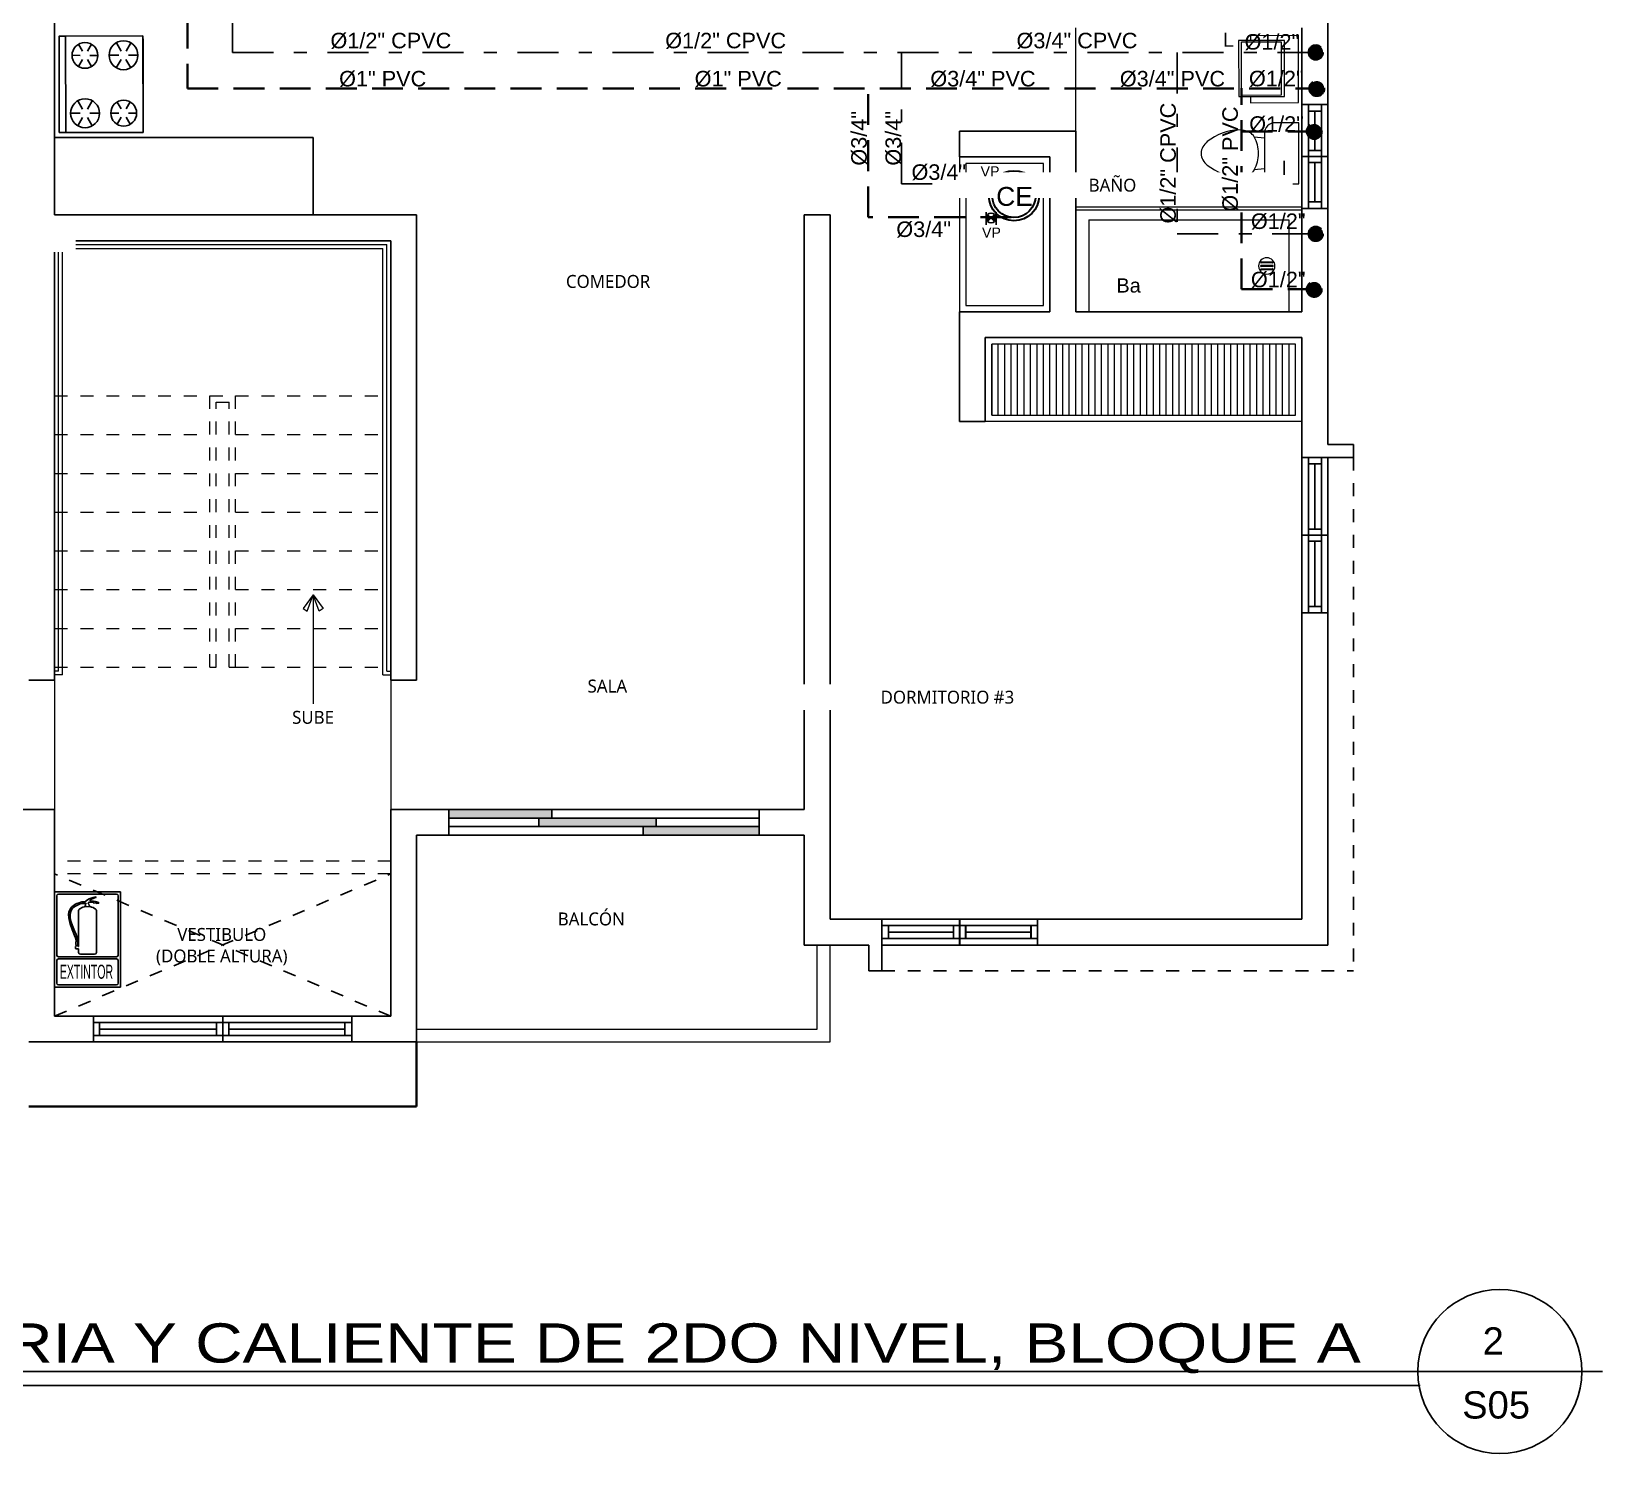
# Model space of a CAD drawing. Header units: feet. Extents: x 1019 to 2236, y -546 to 122.
# Drawn here: x 1095.86 to 1108.01, y -123.04 to -112.03 of the extents above; entities that cross this region are included whole.
import ezdxf
from ezdxf.enums import TextEntityAlignment as Align

# ---------------------------------------------------------------- set-up
doc = ezdxf.new("R2010")
doc.units = ezdxf.units.FT
doc.header["$LTSCALE"] = 0.05
doc.header["$MEASUREMENT"] = 0
for name, pattern in [('CONTINUA', [0]), ('DASHDOT', [25.4, 12.7, -6.35, 0, -6.35]), ('DASHED2', [0.375, 0.25, -0.125]), ('HIDDEN', [9.525, 6.35, -3.175])]:
    doc.linetypes.add(name, pattern=pattern)
for name, color, linetype, lineweight in [('A-GENM', 8, 'Continuous', 9), ('A-WALL', 7, 'Continuous', 25), ('AGUA POTABLE', 5, 'HIDDEN', 35), ('AGUAFRIA', 5, 'HIDDEN', 30), ('closet', 8, 'Continuous', 5), ('COCINA', 8, 'Continuous', 25), ('escalera', 8, 'DASHED2', 0), ('FURN', 8, 'Continuous', 9), ('I-FURN', 8, 'Continuous', 0), ('MB', 8, 'Continuous', 20), ('P-SANR-FIXT', 8, 'Continuous', 9)]:
    doc.layers.add(name, color=color, linetype=linetype, lineweight=lineweight)
for name, color, linetype in [('AGUA_CALIENTE', 1, 'DASHDOT'), ('ANNDTOBJ', 2, 'Continuous'), ('MUEBLES', 8, 'Continuous'), ('PERT-VENT', 8, 'Continuous'), ('PISO', 8, 'Continuous'), ('textos', 7, 'Continuous'), ('TEXXT', 2, 'Continuous'), ('TXT', 2, 'Continuous'), ('VUELO', 8, 'HIDDEN')]:
    doc.layers.add(name, color=color, linetype=linetype)
doc.styles.add('ads', font='trebuc.ttf', dxfattribs={"height": 0.14})
doc.styles.add('COMIN Simb Señalizacion', font='')
doc.styles.add('DAMIAN', font='arial.ttf', dxfattribs={"height": 0.12})
doc.styles.get('COMIN Simb Señalizacion').set_extended_font_data('Humanst521 BT')

# ---------------------------------------------------------------- blocks, each defined once
blk = doc.blocks.new('A$C285A50AC')
at = {"layer": 'MUEBLES'}
for p, q in [((0.001, 0.69, -0.889), (0, 0.029, -0.889)), ((0.001, 0.69), (0.001, 0.639)), ((0.763, 0.688), (0.001, 0.69)), ((0.763, 0.688, -0.889), (0.001, 0.69, -0.889)), ((0.001, 0.639), (0.763, 0.637)), ((0.762, 0.028, -0.889), (0.763, 0.688, -0.889)), ((0.763, 0.637), (0.763, 0.688)), ((0, 0.029, -0.889), (0.762, 0.028, -0.889))]:
    blk.add_line(p, q, dxfattribs=at)
at = {"layer": 'MUEBLES', "color": 8}
for p, q in [((0.12, 0.505, 0.003), (0.054, 0.543, 0.003)), ((0.153, 0.524, 0.003), (0.153, 0.6, 0.003)), ((0.186, 0.505, 0.003), (0.252, 0.543, 0.003)), ((0.577, 0.504, 0.003), (0.523, 0.536, 0.003)), ((0.61, 0.523, 0.003), (0.611, 0.587, 0.003)), ((0.643, 0.504, 0.003), (0.698, 0.536, 0.003)), ((0.12, 0.467, 0.003), (0.054, 0.429, 0.003)), ((0.153, 0.448, 0.003), (0.153, 0.372, 0.003)), ((0.186, 0.467, 0.003), (0.252, 0.429, 0.003)), ((0.577, 0.466, 0.003), (0.522, 0.435, 0.003)), ((0.61, 0.447, 0.003), (0.61, 0.384, 0.003)), ((0.643, 0.466, 0.003), (0.698, 0.434, 0.003)), ((0.153, 0.219, 0.003), (0.153, 0.283, 0.003)), ((0.61, 0.219, 0.003), (0.61, 0.295, 0.003)), ((0.12, 0.2, 0.003), (0.065, 0.232, 0.003)), ((0.12, 0.162, 0.003), (0.065, 0.131, 0.003)), ((0.153, 0.143, 0.003), (0.152, 0.08, 0.003)), ((0.186, 0.2, 0.003), (0.241, 0.232, 0.003)), ((0.186, 0.162, 0.003), (0.241, 0.13, 0.003)), ((0.577, 0.2, 0.003), (0.511, 0.238, 0.003)), ((0.577, 0.162, 0.003), (0.511, 0.124, 0.003)), ((0.61, 0.142, 0.003), (0.61, 0.066, 0.003)), ((0.643, 0.199, 0.003), (0.709, 0.237, 0.003)), ((0.643, 0.161, 0.003), (0.709, 0.123, 0.003))]:
    blk.add_line(p, q, dxfattribs=at)
at = {"layer": 'MUEBLES', "extrusion": (-0.001805, -0.999998, 0)}
for p, q in [((0.063, 0.027, -0.622), (0.698, 0.025, -0.622)), ((0.063, 0.027, -0.102), (0.698, 0.025, -0.102))]:
    blk.add_line(p, q, dxfattribs=at)
at = {"layer": 'MUEBLES'}
for centre, radius in [((0.153, 0.486, 0.003), 0.114), ((0.61, 0.485, 0.003), 0.102), ((0.153, 0.181, 0.003), 0.102), ((0.61, 0.181, 0.003), 0.114)]:
    blk.add_circle(centre, radius, dxfattribs=at)
at = {"layer": 'MUEBLES', "color": 8, "extrusion": (-0.001805, -0.999998, 0)}
for centre in [(0.089, -0.038, -0.027), (0.216, -0.038, -0.027), (0.381, -0.038, -0.027), (0.546, -0.038, -0.027), (0.673, -0.038, -0.027)]:
    blk.add_circle(centre, 0.0254, dxfattribs=at)
at = {"layer": 'MUEBLES'}
for points in [[(0, 0.029), (0.001, 0.639), (0.763, 0.637), (0.762, 0.028)], [(0.001, 0.69, 0.254), (0.001, 0.639, 0.254), (0.763, 0.637, 0.254), (0.763, 0.688, 0.254)]]:
    blk.add_3dface(points, dxfattribs=at)
at = {"layer": 'MUEBLES', "color": 8}
for points in [[(0.025, 0.027, -0.076), (0.025, 0.027, -0.533), (0.737, 0.025, -0.533), (0.737, 0.025, -0.076)], [(0.025, 0.027, -0.597), (0.025, 0.027, -0.851), (0.737, 0.025, -0.851), (0.737, 0.025, -0.597)]]:
    blk.add_3dface(points, dxfattribs=at)
blk = doc.blocks.new('bath_sink_6127 - bath_sink_6127-V2-Nivel 1')
at = {"layer": 'I-FURN'}
for p, q in [((0.293, 0.297), (-0.127, 0.297)), ((-0.127, 0.297), (-0.127, -0.29)), ((0.293, 0.244), (0.293, 0.297)), ((0.395, 0.244), (-0.005, 0.244)), ((-0.005, 0.244), (-0.005, -0.245)), ((0.025, -0.234), (0.025, 0.233)), ((0.025, 0.233), (0.369, 0.233)), ((0.369, 0.233), (0.369, -0.234)), ((0.395, -0.245), (0.395, 0.244)), ((-0.005, -0.245), (0.395, -0.245)), ((0.369, -0.234), (0.025, -0.234)), ((0.293, -0.29), (0.293, -0.245)), ((0.293, -0.29), (-0.127, -0.29))]:
    blk.add_line(p, q, dxfattribs=at)
blk = doc.blocks.new('Toilet_-_Tank_-_3D_4840 - 17_ High_ Seat Not Visible-536545-Nivel 1')
at = {"layer": 'P-SANR-FIXT'}
for p, q in [((0.248, 0.489), (-0.248, 0.489)), ((-0.248, 0.489), (-0.248, 0.298)), ((0.248, 0.298), (0.248, 0.489)), ((-0.159, 0.21), (-0.123, 0.21)), ((-0.123, 0.21), (-0.132, 0.127)), ((-0.123, 0.21), (0.123, 0.21)), ((0.132, 0.127), (0.123, 0.21)), ((0.123, 0.21), (0.159, 0.21))]:
    blk.add_line(p, q, dxfattribs=at)
for centre, radius, start, end in [((-0.159, 0.298), 0.0889, 180, 270), ((0.159, 0.298), 0.0889, 270, 360), ((0, -0.104), 0.266, 90.1019, 119.8981), ((0, -0.104), 0.266, 60.1019, 89.8981), ((-0.023, 0.008), 0.167, 151.0596, 182.709), ((-0.083, 0.041), 0.0995, 119.8981, 151.0596), ((0.083, 0.041), 0.0995, 28.9404, 60.1019), ((0.023, 0.008), 0.167, 357.291, 28.9404), ((0.25, 0.021), 0.441, 182.709, 218.5058), ((-0.25, 0.021), 0.441, 321.4942, 357.291), ((0.011, -0.169), 0.136, 218.5058, 265.219), ((-0.011, -0.169), 0.136, 274.781, 321.4942)]:
    blk.add_arc(centre, radius, start, end, dxfattribs=at)
blk = doc.blocks.new('A$C6DF15AF1')
for points in [[(0.796, 0.067), (1.703, 0.067), (1.703, 0.133), (0.796, 0.133)], [(1.603, 0.133), (2.4, 0.133), (2.4, 0.2), (1.603, 0.2)], [(0, 0), (0.896, 0), (0.896, 0.067), (0, 0.067)]]:
    blk.add_hatch(color=256).paths.add_polyline_path(points)
at = {"layer": 'PERT-VENT', "extrusion": (-6.28888e-16, -1.94037e-15, -1)}
for points in [[(-0.796, 0.067), (-1.703, 0.067), (-1.703, 0.133), (-0.796, 0.133)], [(-1.603, 0.133), (-2.4, 0.133), (-2.4, 0.2), (-1.603, 0.2)], [(0, 0), (-0.896, 0), (-0.896, 0.067), (0, 0.067)]]:
    blk.add_lwpolyline(points, close=True, dxfattribs=at)
at = {"layer": 'PISO'}
for p, q in [((0, 0.2), (2.4, 0.2)), ((0, 0), (2.4, 0))]:
    blk.add_line(p, q, dxfattribs=at)
at = {"layer": 'PISO', "extrusion": (-6.28888e-16, -1.94037e-15, -1)}
for p, q in [((0.796, 0.133), (0, 0.133)), ((1.703, 0.067), (2.4, 0.067))]:
    blk.add_line(p, q, dxfattribs=at)
blk = doc.blocks.new('A$C074D4DC8')
at = {"layer": 'FURN'}
blk.add_line((0.0418, 0.3424), (0.0418, -0.1979), dxfattribs=at)
for points in [[(0.0418, 0.3424), (-0.0084, 0.2735), (0.0117, 0.2615), (0.0418, 0.3424)], [(0.0418, 0.3424), (0.0919, 0.2735), (0.0719, 0.2615), (0.0418, 0.3424)]]:
    blk.add_lwpolyline(points, dxfattribs=at)
blk = doc.blocks.new('A$C78C8556F')
at = {"layer": 'PERT-VENT', "extrusion": (-2.36659e-12, 8.94772e-16, -1)}
for p, q in [((0, 0.2), (2, 0.2)), ((0, 0.15), (2, 0.15)), ((0.953, 0.15), (0.953, 0.05)), ((1, 0.2), (1, 0)), ((1.047, 0.15), (1.047, 0.05)), ((1.946, 0.05), (1.946, 0.15)), ((0, 0.05), (2, 0.05)), ((2, 0), (0, 0)), ((0.047, 0.1), (0.953, 0.1)), ((1.047, 0.1), (1.946, 0.1))]:
    blk.add_line(p, q, dxfattribs=at)
at = {"layer": 'PERT-VENT'}
blk.add_line((0.047, 0.05), (0.047, 0.15), dxfattribs=at)
blk = doc.blocks.new('A$C72735B25')
at = {"layer": 'PERT-VENT', "extrusion": (-1.27878e-17, -1.31713e-15, -1)}
for p, q in [((0, 0), (0, 1.203)), ((0.05, 0), (0.05, 1.203)), ((0.1, 0.648), (0.1, 1.149)), ((0.15, 0), (0.15, 1.203)), ((0.2, 0), (0.2, 1.203)), ((0.15, 0.648), (0.05, 0.648)), ((0.2, 0.602), (0, 0.602)), ((0.15, 0.555), (0.05, 0.555)), ((0.1, 0.05), (0.1, 0.555)), ((0.05, 0.05), (0.15, 0.05))]:
    blk.add_line(p, q, dxfattribs=at)
at = {"layer": 'PERT-VENT', "extrusion": (-1.27878e-17, 1.31713e-15, -1)}
blk.add_line((0.05, 1.153), (0.15, 1.153), dxfattribs=at)
blk = doc.blocks.new('A$C15954AF6')
at = {"layer": 'P-SANR-FIXT'}
for p, q in [((0, 0.813), (1.75, 0.813)), ((0, 0.813), (0.001, 0.001)), ((1.75, 0.787), (0, 0.787)), ((1.75, 0.813), (1.75, 0)), ((0.102, 0.711), (1.648, 0.711)), ((0.102, 0.711), (0.102, 0)), ((1.648, 0.711), (1.649, 0)), ((1.434, 0.387), (1.523, 0.387)), ((1.523, 0.378), (1.434, 0.378)), ((1.434, 0.36), (1.523, 0.36)), ((1.523, 0.351), (1.434, 0.351)), ((1.434, 0.333), (1.523, 0.333)), ((1.523, 0.324), (1.434, 0.324)), ((1.649, 0), (0.001, 0)), ((1.649, 0), (1.75, 0))]:
    blk.add_line(p, q, dxfattribs=at)
for centre, radius, start, end in [((1.478, 0.355), 0.0635, 0.0472, 180.0472), ((1.478, 0.355), 0.0635, 0.0472, 180.0472), ((1.434, 0.383), 0.00444, 90.0472, 270.0472), ((1.523, 0.383), 0.00444, 270.0472, 90.0472), ((1.478, 0.355), 0.0635, 180.0472, 0.0472), ((1.478, 0.355), 0.0635, 180.0472, 0.0472), ((1.434, 0.355), 0.00444, 90.0472, 270.0472), ((1.434, 0.328), 0.00444, 90.0472, 270.0472), ((1.523, 0.355), 0.00444, 270.0472, 90.0472), ((1.523, 0.328), 0.00444, 270.0472, 90.0472)]:
    blk.add_arc(centre, radius, start, end, dxfattribs=at)
blk = doc.blocks.new('A$C3F8C01F5')
at = {"layer": 'ANNDTOBJ'}
for p, q in [((0, 0.223), (0.1543, 0.223)), ((0, 0), (0, 0.223)), ((0.1543, 0.223), (0.1543, 0)), ((0.0049, 0.0751), (0.0049, 0.2139)), ((0.0091, 0.2181), (0.1451, 0.2181)), ((0.04, 0.1881), (0.0369, 0.1838)), ((0.0389, 0.1796), (0.0421, 0.185)), ((0.0432, 0.1906), (0.04, 0.1881)), ((0.0421, 0.185), (0.0475, 0.1892)), ((0.0476, 0.1934), (0.0432, 0.1906)), ((0.0475, 0.1892), (0.0533, 0.1923)), ((0.052, 0.1957), (0.0476, 0.1934)), ((0.0576, 0.1978), (0.052, 0.1957)), ((0.0533, 0.1923), (0.06, 0.195)), ((0.0636, 0.1996), (0.0576, 0.1978)), ((0.06, 0.195), (0.0641, 0.1961)), ((0.0689, 0.1999), (0.0636, 0.1996)), ((0.0641, 0.1961), (0.0737, 0.1961)), ((0.0724, 0.1999), (0.0689, 0.1999)), ((0.0721, 0.1913), (0.0697, 0.1882)), ((0.0697, 0.1882), (0.0832, 0.1885)), ((0.0728, 0.1953), (0.0721, 0.1945)), ((0.0721, 0.1945), (0.0721, 0.1913)), ((0.081, 0.207), (0.0724, 0.2016)), ((0.0724, 0.2016), (0.0724, 0.1999)), ((0.0737, 0.1953), (0.0728, 0.1953)), ((0.0737, 0.1961), (0.0737, 0.1953)), ((0.0785, 0.1965), (0.0793, 0.1968)), ((0.0785, 0.1955), (0.0785, 0.1965)), ((0.0804, 0.1945), (0.0785, 0.1955)), ((0.0793, 0.1984), (0.0803, 0.1987)), ((0.0793, 0.1968), (0.0793, 0.1984)), ((0.0803, 0.1987), (0.0855, 0.1988)), ((0.0811, 0.1912), (0.0804, 0.1945)), ((0.0901, 0.2103), (0.081, 0.207)), ((0.0832, 0.1885), (0.0811, 0.1912)), ((0.0829, 0.2022), (0.0835, 0.2042)), ((0.0857, 0.2022), (0.0829, 0.2022)), ((0.0835, 0.2042), (0.0949, 0.2096)), ((0.0855, 0.1988), (0.0907, 0.1983)), ((0.091, 0.2015), (0.0857, 0.2022)), ((0.0967, 0.2119), (0.0901, 0.2103)), ((0.0907, 0.1983), (0.091, 0.1973)), ((0.0959, 0.2006), (0.091, 0.2015)), ((0.091, 0.1973), (0.0925, 0.1965)), ((0.0925, 0.1965), (0.0949, 0.1976)), ((0.0949, 0.2096), (0.0974, 0.2103)), ((0.0949, 0.1976), (0.0967, 0.1977)), ((0.1018, 0.1988), (0.0959, 0.2006)), ((0.0974, 0.2103), (0.0967, 0.2119)), ((0.0967, 0.1977), (0.0981, 0.1967)), ((0.0981, 0.1967), (0.0991, 0.1959)), ((0.0991, 0.1959), (0.1038, 0.1966)), ((0.1033, 0.1975), (0.1018, 0.1988)), ((0.1038, 0.1966), (0.1033, 0.1975)), ((0.1493, 0.2139), (0.1493, 0.0751)), ((0.0336, 0.176), (0.0328, 0.1691)), ((0.0328, 0.1691), (0.0329, 0.1629)), ((0.0329, 0.1629), (0.0339, 0.1574)), ((0.0345, 0.1794), (0.0336, 0.176)), ((0.0339, 0.1574), (0.0353, 0.151)), ((0.0369, 0.1838), (0.0345, 0.1794)), ((0.0353, 0.151), (0.0374, 0.1455)), ((0.0364, 0.1694), (0.037, 0.1744)), ((0.0367, 0.1619), (0.0364, 0.1694)), ((0.0383, 0.1544), (0.0367, 0.1619)), ((0.037, 0.1744), (0.0389, 0.1796)), ((0.042, 0.1439), (0.0383, 0.1544)), ((0.0563, 0.1793), (0.0563, 0.0952)), ((0.0978, 0.0811), (0.0978, 0.1793)), ((0.0374, 0.1455), (0.0412, 0.1353)), ((0.0412, 0.1353), (0.0469, 0.1207)), ((0.0468, 0.1321), (0.042, 0.1439)), ((0.0504, 0.1233), (0.0468, 0.1321)), ((0.0469, 0.1207), (0.0488, 0.1154)), ((0.0488, 0.1154), (0.0502, 0.108)), ((0.0529, 0.1164), (0.0504, 0.1233)), ((0.0539, 0.1108), (0.0529, 0.1164)), ((0.0541, 0.1063), (0.0539, 0.1108)), ((0.0504, 0.0962), (0.0486, 0.0953)), ((0.0486, 0.0953), (0.0486, 0.09)), ((0.0486, 0.09), (0.0496, 0.0892)), ((0.0502, 0.1063), (0.0496, 0.1058)), ((0.0496, 0.1058), (0.0496, 0.0996)), ((0.0496, 0.0996), (0.0504, 0.0989)), ((0.0496, 0.0892), (0.0563, 0.0892)), ((0.0502, 0.108), (0.0502, 0.1063)), ((0.0504, 0.0989), (0.0504, 0.0962)), ((0.0546, 0.1058), (0.0541, 0.1063)), ((0.0541, 0.0991), (0.0546, 0.0996)), ((0.0541, 0.0967), (0.0541, 0.0991)), ((0.055, 0.0952), (0.0541, 0.0967)), ((0.0546, 0.0996), (0.0546, 0.1058)), ((0.0563, 0.0952), (0.055, 0.0952)), ((0.0563, 0.0892), (0.0563, 0.0811)), ((0.0605, 0.0769), (0.0936, 0.0769)), ((0.0049, 0.0091), (0.0049, 0.0619)), ((0.1451, 0.0709), (0.0091, 0.0709)), ((0.0091, 0.0661), (0.1451, 0.0661)), ((0.1493, 0.0619), (0.1493, 0.0091)), ((0.1543, 0), (0, 0)), ((0.1451, 0.0049), (0.0091, 0.0049))]:
    blk.add_line(p, q, dxfattribs=at)
at = {"layer": 'ANNDTOBJ', "linetype": 'Continuous', "ltscale": 5}
blk.add_line((0.117, 0), (0, 0), dxfattribs=at)
at = {"layer": 'ANNDTOBJ'}
for centre, radius, start, end in [((0.0091, 0.2139), 0.0042, 90, 180), ((0.077, 0.1583), 0.0308, 103.7582, 129.008), ((0.077, 0.1583), 0.0308, 50.992, 78.4551), ((0.1451, 0.2139), 0.0042, 0, 90), ((0.06, 0.1793), 0.00374, 129.008, 180), ((0.094, 0.1793), 0.00374, 0, 50.992), ((0.0091, 0.0751), 0.0042, 180, 270), ((0.0605, 0.0811), 0.0042, 180, 270), ((0.0936, 0.0811), 0.0042, 270, 0), ((0.1451, 0.0751), 0.0042, 270, 0), ((0.0091, 0.0619), 0.0042, 90, 180), ((0.1451, 0.0619), 0.0042, 0, 90), ((0.0091, 0.0091), 0.0042, 180, 270), ((0.1451, 0.0091), 0.0042, 270, 0)]:
    blk.add_arc(centre, radius, start, end, dxfattribs=at)
at = {"layer": 'ANNDTOBJ', "style": 'COMIN Simb Señalizacion', "width": 0.56}
blk.add_text('EXTINTOR', height=0.03299, dxfattribs=at).set_placement((0.0121, 0.0194))

msp = doc.modelspace()

# ---------------------------------------------------------------- hatches: boundary and pattern name
at = {"layer": 'AGUA POTABLE', "ltscale": 0.75}
h = msp.add_hatch(color=256, dxfattribs=at)
h.dxf.hatch_style = 1
edge = h.paths.add_edge_path()
edge.add_arc((1105.801, -112.476), 0.0576, 0, 360)
h = msp.add_hatch(color=256, dxfattribs=at)
h.dxf.hatch_style = 1
edge = h.paths.add_edge_path()
edge.add_arc((1105.781, -112.808), 0.0576, 0, 360)
h = msp.add_hatch(color=256, dxfattribs=at)
h.dxf.hatch_style = 1
edge = h.paths.add_edge_path()
edge.add_arc((1105.781, -114.03), 0.0576, 0, 360)
at = {"layer": 'AGUA_CALIENTE', "ltscale": 0.5}
h = msp.add_hatch(color=256, dxfattribs=at)
h.dxf.hatch_style = 1
edge = h.paths.add_edge_path()
edge.add_arc((1105.793, -112.197), 0.0576, 0, 360)
h = msp.add_hatch(color=256, dxfattribs=at)
h.dxf.hatch_style = 1
edge = h.paths.add_edge_path()
edge.add_arc((1105.793, -113.601), 0.0576, 0, 360)
at = {"layer": 'closet'}
h = msp.add_hatch(dxfattribs=at)
h.set_pattern_fill('ANSI31', color=256, scale=0.4, angle=45, style=0)
h.set_pattern_definition([(90, (1103.286287, -115.00415), (-0.05, 7e-18), [])])
h.paths.add_polyline_path([(1103.286, -115.004), (1105.636, -115.004), (1105.636, -114.454), (1103.286, -114.454)])
at = {"layer": 'TEXXT'}
h = msp.add_hatch(color=256, dxfattribs=at)
h.dxf.hatch_style = 1
h.paths.add_polyline_path([(1103.236, -113.187), (1103.263, -113.214), (1103.236, -113.241, -0.198912), (1103.225, -113.214, -0.198912)])
h = msp.add_hatch(color=256, dxfattribs=at)
h.dxf.hatch_style = 1
h.paths.add_polyline_path([(1103.263, -113.214), (1103.29, -113.187, -0.198912), (1103.301, -113.214, -0.198912), (1103.29, -113.241)])
h = msp.add_hatch(color=256, dxfattribs=at)
h.dxf.hatch_style = 1
h.paths.add_polyline_path([(1103.254, -113.452), (1103.281, -113.478), (1103.254, -113.505, -0.198912), (1103.243, -113.478, -0.198912)])
h = msp.add_hatch(color=256, dxfattribs=at)
h.dxf.hatch_style = 1
h.paths.add_polyline_path([(1103.281, -113.478), (1103.307, -113.452, -0.198912), (1103.319, -113.478, -0.198912), (1103.307, -113.505)])

# ---------------------------------------------------------------- linework, layer by layer
at = {"layer": 'A-GENM'}
for p, q in [((1098.836, -113.454), (1098.836, -113.454)), ((1101.936, -119.754), (1101.936, -119.104)), ((1102.036, -119.854), (1102.036, -119.104)), ((1098.836, -119.754), (1101.936, -119.754)), ((1098.836, -119.854), (1102.036, -119.854))]:
    msp.add_line(p, q, dxfattribs=at)
at = {"layer": 'A-WALL'}
for p, q in [((1096.036, -113.454), (1096.036, -107.954)), ((1105.886, -112.601), (1105.886, -111.806)), ((1105.686, -112.601), (1105.686, -112.006)), ((1105.686, -112.601), (1105.886, -112.601)), ((1103.936, -112.806), (1103.036, -112.806)), ((1103.036, -112.806), (1103.036, -113.006)), ((1103.936, -114.204), (1103.936, -112.806)), ((1103.736, -113.006), (1103.036, -113.006)), ((1103.736, -114.204), (1103.736, -113.006)), ((1105.686, -114.204), (1105.686, -113.404)), ((1105.886, -115.231), (1105.886, -113.404)), ((1096.036, -113.454), (1098.836, -113.454)), ((1098.836, -117.054), (1098.836, -113.454)), ((1101.836, -118.054), (1101.836, -113.454)), ((1102.036, -113.454), (1101.836, -113.454)), ((1102.036, -118.904), (1102.036, -113.454)), ((1096.036, -117.054), (1096.036, -113.654)), ((1096.036, -117.054), (1096.036, -113.654)), ((1096.036, -113.654), (1098.636, -113.654)), ((1098.636, -117.054), (1098.636, -113.654)), ((1103.036, -115.054), (1103.036, -114.204)), ((1103.736, -114.204), (1103.036, -114.204)), ((1105.686, -114.204), (1103.936, -114.204)), ((1103.236, -115.054), (1103.236, -114.404)), ((1105.686, -114.404), (1103.236, -114.404)), ((1105.686, -115.331), (1105.686, -114.404)), ((1103.236, -115.054), (1103.036, -115.054)), ((1106.086, -115.331), (1106.086, -115.231)), ((1105.686, -118.904), (1105.686, -116.534)), ((1105.886, -119.104), (1105.886, -116.534)), ((1096.036, -117.054), (1095.836, -117.054)), ((1098.636, -117.054), (1098.836, -117.054)), ((1095.586, -118.054), (1096.036, -118.054)), ((1096.036, -119.654), (1096.036, -118.054)), ((1099.086, -118.054), (1098.636, -118.054)), ((1098.636, -119.654), (1098.636, -118.054)), ((1099.086, -118.054), (1099.086, -118.254)), ((1101.836, -118.054), (1101.486, -118.054)), ((1101.486, -118.054), (1101.486, -118.254)), ((1099.086, -118.254), (1098.836, -118.254)), ((1098.836, -119.854), (1098.836, -118.254)), ((1101.836, -118.254), (1101.486, -118.254)), ((1101.836, -119.104), (1101.836, -118.254)), ((1102.436, -118.904), (1102.036, -118.904)), ((1105.686, -118.904), (1103.639, -118.904)), ((1102.336, -119.104), (1101.836, -119.104)), ((1105.886, -119.104), (1103.639, -119.104)), ((1102.436, -119.304), (1102.336, -119.304)), ((1096.036, -119.654), (1096.336, -119.654)), ((1096.336, -119.654), (1096.336, -119.854)), ((1098.636, -119.654), (1098.336, -119.654)), ((1098.336, -119.654), (1098.336, -119.854)), ((1095.836, -119.854), (1096.336, -119.854)), ((1098.836, -119.854), (1098.336, -119.854))]:
    msp.add_line(p, q, dxfattribs=at)
at = {"layer": 'A-WALL', "extrusion": (-5.65398e-18, -1.31713e-15, -1)}
for p, q in [((1105.886, -112.601), (1105.686, -112.601)), ((1105.686, -113.404), (1105.886, -113.404)), ((1105.686, -116.534), (1105.886, -116.534))]:
    msp.add_line(p, q, dxfattribs=at)
at = {"layer": 'A-WALL', "extrusion": (1.27878e-17, -1.31713e-15, -1)}
for p, q in [((1106.086, -115.231), (1105.886, -115.231)), ((1106.086, -115.331), (1105.686, -115.331))]:
    msp.add_line(p, q, dxfattribs=at)
at = {"layer": 'A-WALL', "extrusion": (6.28888e-16, -1.93323e-15, -1)}
for p, q in [((1102.436, -119.304), (1102.436, -118.904)), ((1102.336, -119.304), (1102.336, -119.104))]:
    msp.add_line(p, q, dxfattribs=at)
at = {"layer": 'A-WALL', "extrusion": (6.10446e-16, -1.93323e-15, -1)}
msp.add_line((1103.639, -118.904), (1103.639, -119.104), dxfattribs=at)
msp.add_line((1103.639, -118.904), (1103.639, -119.104), dxfattribs=at)
at = {"layer": 'AGUA POTABLE', "ltscale": 0.75}
for p, q in [((1097.063, -109.07), (1097.063, -112.476)), ((1097.063, -112.476), (1105.801, -112.476)), ((1102.331, -113.472), (1102.331, -112.476)), ((1105.219, -114.03), (1105.219, -112.474)), ((1105.219, -112.808), (1105.781, -112.808)), ((1103.437, -113.472), (1102.331, -113.472)), ((1105.219, -114.03), (1105.781, -114.03))]:
    msp.add_line(p, q, dxfattribs=at)
for centre in [(1105.801, -112.476), (1105.781, -112.808), (1105.781, -114.03)]:
    msp.add_circle(centre, 0.0576, dxfattribs=at)
at = {"layer": 'AGUA_CALIENTE', "ltscale": 0.5}
for p, q in [((1097.411, -112.197), (1097.411, -110.871)), ((1097.411, -112.197), (1105.793, -112.197)), ((1102.589, -113.214), (1102.589, -112.197)), ((1104.721, -112.197), (1104.721, -113.601)), ((1102.589, -113.214), (1103.32, -113.214)), ((1104.721, -113.601), (1105.81, -113.601))]:
    msp.add_line(p, q, dxfattribs=at)
for centre in [(1105.793, -112.197), (1105.793, -113.601)]:
    msp.add_circle(centre, 0.0576, dxfattribs=at)
at = {"layer": 'AGUAFRIA', "color": 3, "linetype": 'CONTINUA'}
for radius in [0.194, 0.168]:
    msp.add_circle((1103.458, -113.306), radius, dxfattribs=at)
at = {"layer": 'closet'}
for p, q in [((1103.936, -112.806), (1103.936, -112.006)), ((1103.036, -113.006), (1103.036, -114.204)), ((1096.066, -116.984), (1096.066, -113.684)), ((1096.066, -113.684), (1098.606, -113.684)), ((1096.096, -117.014), (1096.096, -113.714)), ((1096.096, -113.714), (1098.576, -113.714)), ((1098.576, -117.014), (1098.576, -113.714)), ((1098.606, -116.984), (1098.606, -113.684)), ((1105.686, -115.054), (1103.236, -115.054)), ((1096.066, -116.984), (1096.036, -116.984)), ((1096.096, -117.014), (1096.036, -117.014)), ((1096.036, -117.054), (1096.036, -118.054)), ((1098.576, -117.014), (1098.636, -117.014)), ((1098.606, -116.984), (1098.636, -116.984)), ((1098.636, -117.054), (1098.636, -118.054))]:
    msp.add_line(p, q, dxfattribs=at)
for points in [[(1103.086, -114.154), (1103.686, -114.154), (1103.686, -113.056), (1103.086, -113.056)], [(1103.286, -115.004), (1105.636, -115.004), (1105.636, -114.454), (1103.286, -114.454)]]:
    msp.add_lwpolyline(points, close=True, dxfattribs=at)
at = {"layer": 'COCINA'}
for p, q in [((1096.036, -112.854), (1098.036, -112.854)), ((1098.036, -112.854), (1098.036, -113.454))]:
    msp.add_line(p, q, dxfattribs=at)
at = {"layer": 'escalera'}
for p, q in [((1096.036, -114.854), (1097.236, -114.854)), ((1097.236, -116.954), (1097.236, -114.854)), ((1097.236, -114.854), (1097.436, -114.854)), ((1097.436, -114.854), (1098.636, -114.854)), ((1097.436, -116.954), (1097.436, -114.854)), ((1097.286, -116.954), (1097.286, -114.904)), ((1097.286, -114.904), (1097.386, -114.904)), ((1097.386, -116.954), (1097.386, -114.904)), ((1096.036, -115.154), (1097.236, -115.154)), ((1097.436, -115.154), (1098.636, -115.154)), ((1096.036, -115.454), (1097.236, -115.454)), ((1097.436, -115.454), (1098.636, -115.454)), ((1096.036, -115.754), (1097.236, -115.754)), ((1097.436, -115.754), (1098.636, -115.754)), ((1096.036, -116.054), (1097.236, -116.054)), ((1097.436, -116.054), (1098.636, -116.054)), ((1096.036, -116.354), (1097.236, -116.354)), ((1097.436, -116.354), (1098.636, -116.354)), ((1096.036, -116.654), (1097.236, -116.654)), ((1097.436, -116.654), (1098.636, -116.654)), ((1096.036, -116.954), (1097.236, -116.954)), ((1097.236, -116.954), (1097.286, -116.954)), ((1097.386, -116.954), (1097.436, -116.954)), ((1097.436, -116.954), (1098.636, -116.954)), ((1098.636, -118.454), (1096.036, -118.454)), ((1098.636, -118.554), (1096.036, -118.554))]:
    msp.add_line(p, q, dxfattribs=at)
at = {"layer": 'MB', "lineweight": 35, "extrusion": (2.36783e-12, 8.94772e-16, -1)}
msp.add_line((1098.836, -120.354), (1098.836, -119.854), dxfattribs=at)
at = {"layer": 'MB', "lineweight": 35, "extrusion": (-2.36783e-12, 8.94772e-16, -1)}
msp.add_line((1095.836, -120.354), (1098.836, -120.354), dxfattribs=at)
at = {"layer": 'PERT-VENT', "extrusion": (-1.27878e-17, -1.31713e-15, -1)}
for p, q in [((1105.686, -113.404), (1105.686, -112.601)), ((1105.736, -113.404), (1105.736, -112.601)), ((1105.786, -112.956), (1105.786, -112.655)), ((1105.836, -113.404), (1105.836, -112.601)), ((1105.886, -113.404), (1105.886, -112.601)), ((1105.886, -113.003), (1105.686, -113.003)), ((1105.836, -112.956), (1105.736, -112.956)), ((1105.836, -113.049), (1105.736, -113.049)), ((1105.786, -113.354), (1105.786, -113.049)), ((1105.736, -113.354), (1105.836, -113.354))]:
    msp.add_line(p, q, dxfattribs=at)
at = {"layer": 'PERT-VENT', "extrusion": (-1.27878e-17, 1.31713e-15, -1)}
msp.add_line((1105.736, -112.651), (1105.836, -112.651), dxfattribs=at)
msp.add_line((1105.736, -112.651), (1105.836, -112.651), dxfattribs=at)
at = {"layer": 'PERT-VENT', "extrusion": (-6.28888e-16, -1.93323e-15, -1)}
for p, q in [((1103.639, -118.904), (1102.436, -118.904)), ((1103.639, -118.954), (1102.436, -118.954)), ((1102.991, -119.054), (1102.991, -118.954)), ((1103.038, -119.104), (1103.038, -118.904)), ((1103.085, -119.054), (1103.085, -118.954)), ((1103.59, -118.954), (1103.59, -119.054)), ((1103.639, -119.054), (1102.436, -119.054)), ((1103.639, -119.104), (1102.436, -119.104)), ((1102.991, -119.004), (1102.49, -119.004)), ((1103.59, -119.004), (1103.085, -119.004))]:
    msp.add_line(p, q, dxfattribs=at)
at = {"layer": 'TEXXT'}
for p, q in [((1103.226, -113.169), (1103.225, -113.266)), ((1103.29, -113.187), (1103.236, -113.241)), ((1103.29, -113.241), (1103.236, -113.187)), ((1103.302, -113.169), (1103.301, -113.266)), ((1103.244, -113.433), (1103.243, -113.531)), ((1103.307, -113.452), (1103.254, -113.505)), ((1103.307, -113.505), (1103.254, -113.452)), ((1103.32, -113.433), (1103.319, -113.531))]:
    msp.add_line(p, q, dxfattribs=at)
at = {"layer": 'TEXXT', "color": 4}
for p in [(1087.667, -122.404), (1108.012, -122.404)]:
    msp.add_line(p, (1106.478, -122.404), dxfattribs=at)
at = {"layer": 'TEXXT', "color": 3}
msp.add_line((1087.667, -122.513), (1106.601, -122.513), dxfattribs=at)
at = {"layer": 'TEXXT'}
for centre in [(1103.263, -113.214), (1103.281, -113.478)]:
    msp.add_circle(centre, 0.0379, dxfattribs=at)
at = {"layer": 'TEXXT', "color": 4}
msp.add_circle((1107.217, -122.404), 0.635, dxfattribs=at)
at = {"layer": 'VUELO', "ltscale": 0.02}
for p, q in [((1106.086, -115.331), (1106.086, -119.304)), ((1096.036, -119.654), (1098.636, -118.554)), ((1098.636, -119.654), (1096.036, -118.554)), ((1102.436, -119.304), (1106.086, -119.304))]:
    msp.add_line(p, q, dxfattribs=at)

# ---------------------------------------------------------------- block references
at = {"extrusion": (1.60776e-15, -2.47805e-15, -1), "xscale": -0.9799999999999965, "yscale": 0.9799999999999898, "zscale": 0.9799999999999965, "rotation": 269.8075498061957}
msp.add_blockref('A$C285A50AC', (-1096.748, -112.816), dxfattribs=at)
for name, p in [('A$C15954AF6', (1103.936, -114.204)), ('A$C78C8556F', (1096.336, -119.854))]:
    msp.add_blockref(name, p)
at = {"xscale": -1}
for p, rotation in [((1105.686, -115.331), 180), ((1103.639, -118.904), 90), ((1103.639, -118.904), 90)]:
    msp.add_blockref('A$C72735B25', p, dxfattribs=dict(at, rotation=rotation))
msp.add_blockref('A$C6DF15AF1', (1101.486, -118.254), dxfattribs=at)
at = {"layer": 'AGUA POTABLE', "ltscale": 3, "xscale": 3.3, "yscale": 3.3, "zscale": 3.3}
msp.add_blockref('A$C3F8C01F5', (1096.036, -119.429), dxfattribs=at)
at = {"layer": 'FURN', "xscale": 1.5625, "yscale": 1.5625, "zscale": 1.5625}
msp.add_blockref('A$C074D4DC8', (1097.971, -116.928), dxfattribs=at)
at = {"layer": 'I-FURN', "xscale": 0.8877811220785607, "yscale": 0.8877811220785607, "zscale": 0.8877811220785607, "rotation": 180.0471946921292}
msp.add_blockref('bath_sink_6127 - bath_sink_6127-V2-Nivel 1', (1105.547, -112.322), dxfattribs=at)
at = {"layer": 'P-SANR-FIXT', "xscale": 0.9549011219916657, "yscale": 0.9549011219916657, "zscale": 0.9549011219916657, "rotation": 270.0471946921313}
msp.add_blockref('Toilet_-_Tank_-_3D_4840 - 17_ High_ Seat Not Visible-536545-Nivel 1', (1105.196, -112.978), dxfattribs=at)

# ---------------------------------------------------------------- texts
at = {"layer": 'textos', "color": 7, "style": 'DAMIAN', "width": 1.2}
msp.add_text('PLANTA DISTRIBUCION  AGUA FRIA Y CALIENTE DE 2DO NIVEL, BLOQUE A', height=0.30347, dxfattribs=at).set_placement((1087.711, -122.335))
at = {"layer": 'TEXXT', "style": 'DAMIAN'}
for s, height, p in [('2', 0.211, (1107.166, -122.273)), ('S05', 0.2113, (1107.188, -122.768))]:
    msp.add_text(s, height=height, dxfattribs=at).set_placement(p, align=Align.CENTER)
for s, insert, char_height, width, attachment_point in [('\\A1;{\\fArial|b0|i0|c238|p34;%%C}1/2{\\fArial|b0|i0|c238|p34;"} CPVC', (1099.105, -112.045), 0.12, 2.904, 3), ('\\A1;{\\fArial|b0|i0|c238|p34;%%C}1/2{\\fArial|b0|i0|c238|p34;"} CPVC', (1101.695, -112.045), 0.12, 2.904, 3), ('\\A1;{\\fArial|b0|i0|c238|p34;%%C}3/4{\\fArial|b0|i0|c238|p34;"} CPVC', (1104.413, -112.045), 0.12, 2.904, 3), (' L', (1105.032, -112.043, -224.56), 0.11, 2.904, 1), ('\\A1;{\\fArial|b0|i0|c238|p34;%%C}1/2{\\fArial|b0|i0|c238|p34;"}  ', (1105.242, -112.055, -224.56), 0.12, 2.904, 1), ('\\A1;{\\fArial|b0|i0|c238|p34;%%C}1{\\fArial|b0|i0|c238|p34;"} PVC', (1098.911, -112.34), 0.12, 2.904, 3), ('\\A1;{\\fArial|b0|i0|c238|p34;%%C}1{\\fArial|b0|i0|c238|p34;"} PVC', (1101.662, -112.34), 0.12, 2.904, 3), ('\\A1;{\\fArial|b0|i0|c238|p34;%%C}3/4{\\fArial|b0|i0|c238|p34;"} PVC', (1103.625, -112.34), 0.12, 2.904, 3), ('\\A1;{\\fArial|b0|i0|c238|p34;%%C}3/4{\\fArial|b0|i0|c238|p34;"} PVC', (1105.091, -112.34), 0.12, 2.904, 3), ('\\A1;{\\fArial|b0|i0|c238|p34;%%C}1/2{\\fArial|b0|i0|c238|p34;"}  ', (1105.276, -112.339, -224.56), 0.12, 2.904, 1), ('\\A1;{\\fArial|b0|i0|c238|p34;%%C}1/2{\\fArial|b0|i0|c238|p34;"}  ', (1105.278, -112.691, -224.56), 0.12, 2.904, 1), (' I', (1105.484, -113.035), 0.11, 2.904, 1), ('\\A1;{\\fArial|b0|i0|c238|p34;%%C}3/4{\\fArial|b0|i0|c238|p34;"}  ', (1102.665, -113.063), 0.12, 2.904, 1), ('VP', (1103.346, -113.078), 0.0786, 1.21968, 3), ('CE', (1103.604, -113.238), 0.146, 2.26512, 3), ('\\A1;{\\fArial|b0|i0|c238|p34;%%C}3/4{\\fArial|b0|i0|c238|p34;"}  ', (1102.548, -113.505), 0.12, 2.904, 1), ('\\A1;{\\fArial|b0|i0|c238|p34;%%C}1/2{\\fArial|b0|i0|c238|p34;"}  ', (1105.291, -113.443, -224.56), 0.12, 2.904, 1), ('VP', (1103.357, -113.552), 0.0786, 1.21968, 3), ('\\A1;{\\fArial|b0|i0|c238|p34;%%C}1/2{\\fArial|b0|i0|c238|p34;"}  ', (1105.291, -113.894, -224.56), 0.12, 2.904, 1), (' Ba', (1104.208, -113.945), 0.11, 2.904, 1)]:
    msp.add_mtext(s, dxfattribs=dict(at, insert=insert, char_height=char_height, width=width, attachment_point=attachment_point))
at = {"layer": 'TEXXT', "char_height": 0.12, "width": 2.904, "rotation": 90, "style": 'DAMIAN'}
for s, insert, attachment_point in [('\\A1;{\\fArial|b0|i0|c238|p34;%%C}3/4{\\fArial|b0|i0|c238|p34;"}  ', (1102.199, -113.073), 1), ('\\A1;{\\fArial|b0|i0|c238|p34;%%C}3/4{\\fArial|b0|i0|c238|p34;"}  ', (1102.464, -113.073), 1), ('\\A1;{\\fArial|b0|i0|c238|p34;%%C}1/2{\\fArial|b0|i0|c238|p34;"} CPVC', (1104.59, -112.586), 3), ('\\A1;{\\fArial|b0|i0|c238|p34;%%C}1/2{\\fArial|b0|i0|c238|p34;"} PVC', (1105.07, -112.615), 3)]:
    msp.add_mtext(s, dxfattribs=dict(at, insert=insert, attachment_point=attachment_point))
at = {"layer": 'TXT', "insert": (1100.318, -113.919), "char_height": 0.1, "width": 2.688, "attachment_point": 2, "style": 'ads', "bg_fill": 2}
msp.add_mtext('COMEDOR', dxfattribs=at)
at = {"layer": 'TXT', "char_height": 0.1, "width": 2.688, "attachment_point": 2, "style": 'ads'}
for s, insert in [('SALA', (1100.312, -117.05)), ('SUBE', (1098.035, -117.292)), ('BALCÓN', (1100.188, -118.852)), ('VESTIBULO\\P(DOBLE ALTURA)', (1097.329, -118.972))]:
    msp.add_mtext(s, dxfattribs=dict(at, insert=insert))

# ---------------------------------------------------------------- next in the draw order: texts
at = {"layer": 'TXT', "char_height": 0.1, "width": 2.688, "attachment_point": 2, "style": 'ads', "bg_fill": 2}
for s, insert in [('BAÑO', (1104.22, -113.174)), ('COMEDOR', (1094.805, -113.59)), ('DORMITORIO #3', (1102.943, -117.136))]:
    msp.add_mtext(s, dxfattribs=dict(at, insert=insert))

doc.saveas('drawing.dxf')
